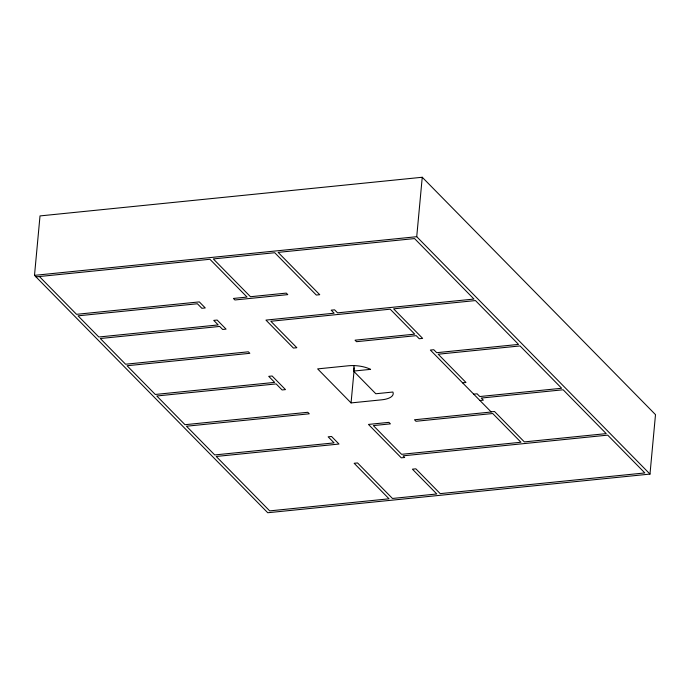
<?xml version="1.0" encoding="UTF-8"?>
<svg xmlns="http://www.w3.org/2000/svg" width="690" height="690" viewBox="0 0 690 690"><rect width="100%" height="100%" fill="white"/><g stroke="black" fill="none" stroke-linecap="round" stroke-linejoin="round"><path stroke-width="1.03" d="M34.5 275.353L40.011 215.918L422.246 177.261L655.5 414.647L649.989 474.082L267.755 512.739L34.5 275.353L416.726 236.696L649.989 474.082M353.53 371.082L370.582 369.357A19.863 8.082 5.3 0 0 348.329 365.786L317.642 368.891L351.063 402.917L381.76 399.812A19.13 7.78 5.3 0 0 392.869 392.032L375.817 393.757L353.53 371.082L354.022 365.778M351.063 402.917L354.315 367.891M416.726 236.696L422.246 177.261M35.983 276.863L209.924 259.276L247.063 297.071L233.427 298.451L234.911 299.969L287.773 294.621L286.29 293.103L250.479 296.726L213.331 258.931L274.724 252.721L316.322 295.053L319.737 294.708L278.13 252.376L414.552 238.576L473.987 299.055L337.565 312.855L334.59 309.827L331.183 310.172L334.15 313.2L265.943 320.1L293.431 348.071L296.838 347.726L270.834 321.264L390.204 309.189L414.724 334.141L355.04 340.179L356.523 341.688L416.208 335.651L419.227 338.73L422.642 338.385L393.619 308.844L475.47 300.564L518.552 344.413L436.701 352.694L433.777 349.718L430.37 350.063L491.237 412.008L414.5 419.77L415.984 421.28L492.72 413.517L520.95 442.247L401.58 454.322L373.35 425.592L390.402 423.867L388.919 422.358L368.46 424.428L401.278 457.832L404.694 457.487L403.064 455.831L607.7 435.131L644.84 472.935L440.211 493.635L415.837 468.829L412.422 469.174L436.796 493.98L392.463 498.465L357.558 462.938L354.143 463.283L389.048 498.81L269.687 510.885L216.203 456.461L338.988 444.041L331.554 436.477L328.147 436.822L334.089 442.877L214.719 454.943L186.49 426.222L309.275 413.802L307.783 412.284L185.006 424.704L156.777 395.982L276.147 383.907L282.089 389.954L285.496 389.609L272.127 375.998L268.721 376.343L274.663 382.389L155.293 394.464L127.064 365.735L249.84 353.323L248.357 351.805L125.58 364.225L100.309 338.514L219.679 326.439L222.663 329.475L226.07 329.13L217.152 320.048L213.736 320.393L218.195 324.93L98.825 337.005L78.022 315.83L197.392 303.755L201.851 308.292L205.258 307.947L199.315 301.901L76.538 314.321L39.399 276.518M462.55 382.821L465.966 382.476L438.193 354.203L520.044 345.932L561.643 388.263L479.791 396.543L477.109 393.809L473.694 394.154M479.938 400.502L483.345 400.157L481.275 398.052L563.126 389.772L606.217 433.622L524.357 441.902L494.489 411.499L491.073 411.844"/></g></svg>
